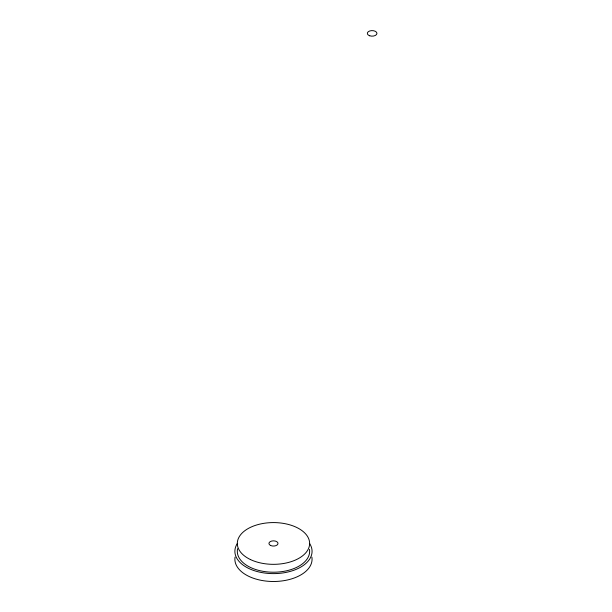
<?xml version="1.0" encoding="UTF-8"?>
<svg xmlns="http://www.w3.org/2000/svg" width="612" height="612" viewBox="0 0 612 612"><rect width="100%" height="100%" fill="white"/><g stroke="black" fill="none" stroke-linecap="round" stroke-linejoin="round"><path stroke-width="0.92" d="M311.898 557.149A38.594 22.284 0 0 1 273.434 581.492A38.594 22.284 0 0 1 235.046 557.111M309.664 543.601A38.594 22.284 0 0 1 273.434 573.62A38.594 22.284 0 0 1 237.303 543.563M309.481 549.408A36.162 20.877 0 0 1 272.868 572.212A36.162 20.877 0 0 1 237.594 548.712M250.377 559.521A36.162 20.877 0 0 0 309.114 546.975A36.162 20.877 0 0 0 260.919 523.88A36.162 20.877 0 0 0 250.377 559.521M270.573 545.468A4.536 2.616 0 0 0 277.94 543.9A4.536 2.616 0 0 0 271.896 541A4.536 2.616 0 0 0 270.573 545.468M369.725 35.794A4.827 2.785 0 0 0 376.954 33.385A4.827 2.785 0 0 0 369.725 30.975A4.827 2.785 0 0 0 369.725 35.794"/></g></svg>
